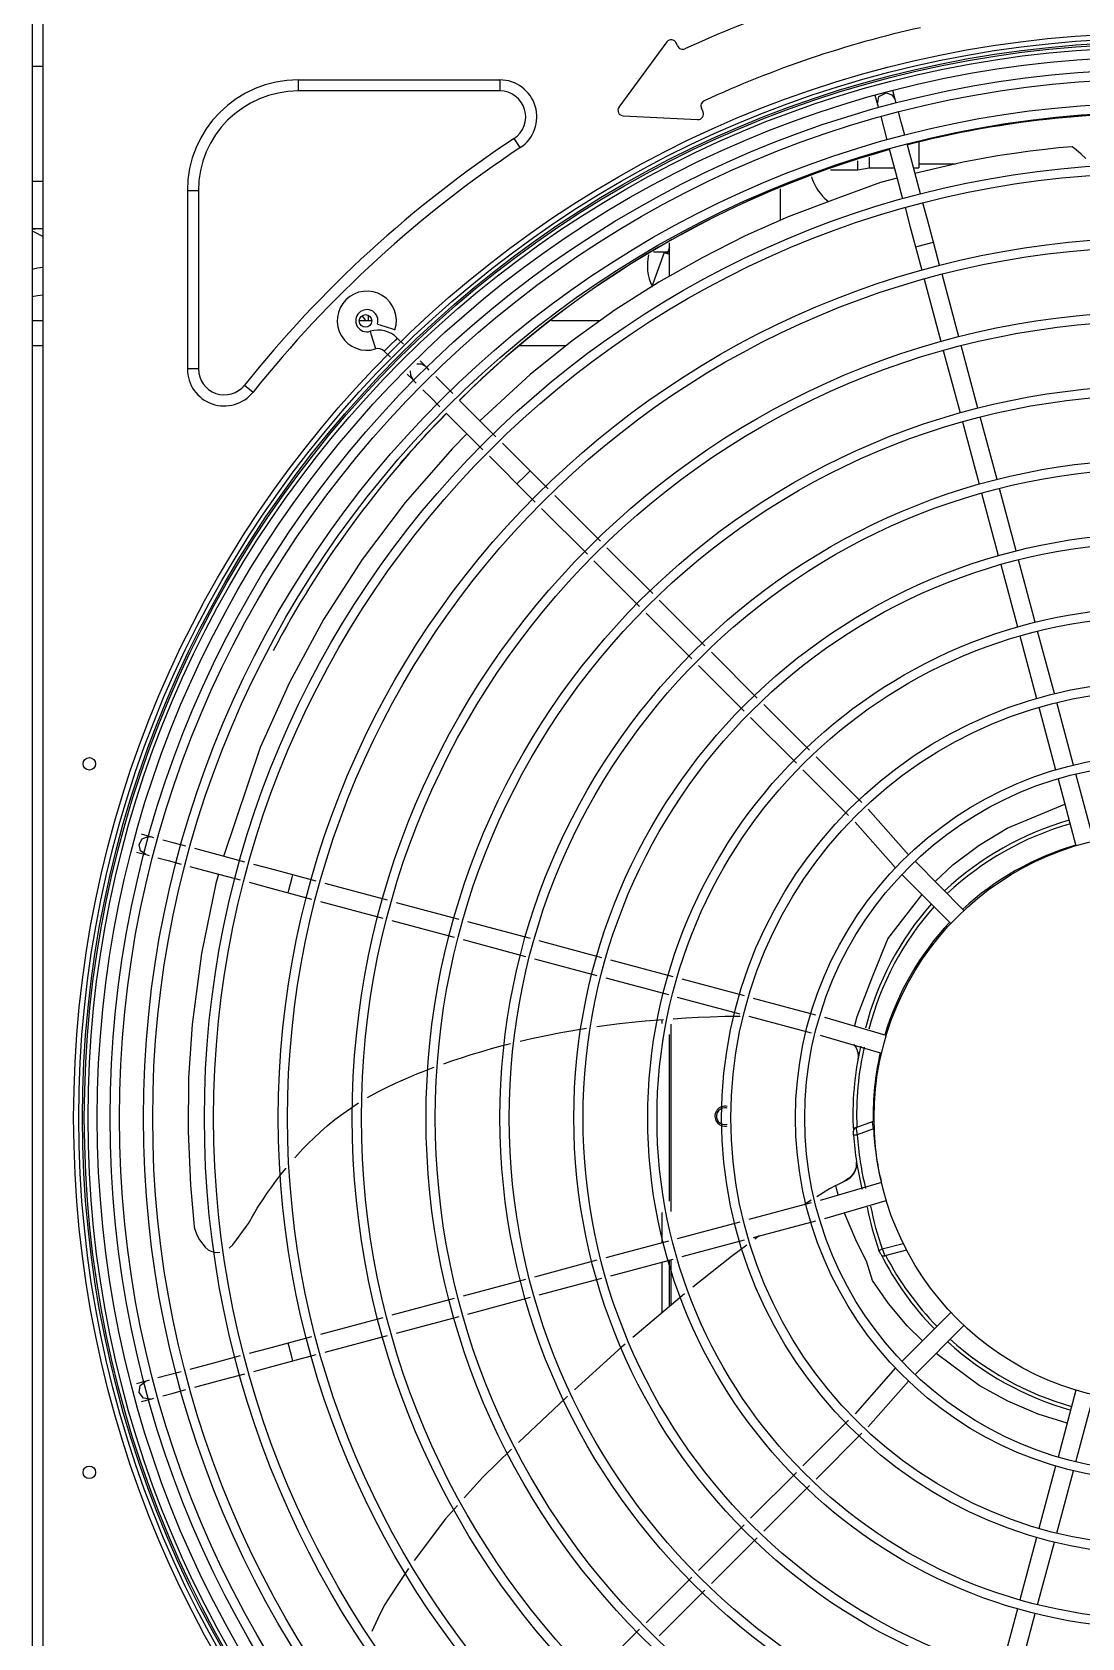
# Model space of a CAD drawing. Extents: x 594 to 813, y 174 to 240.
# Drawn here: x 735.379 to 738.23, y 198.542 to 202.902 of the extents above; entities that cross this region are included whole.
import ezdxf

# ---------------------------------------------------------------- set-up
doc = ezdxf.new("R2010")
doc.units = 0
doc.header["$MEASUREMENT"] = 0
doc.layers.add('AC.REF(S). PIPING', color=3, linetype='CONTINUOUS', lineweight=30)
doc.layers.add('LG-Product', color=3, linetype='CONTINUOUS')

# ---------------------------------------------------------------- blocks, each defined once
blk = doc.blocks.new('UW1-1')
at = {"layer": 'LG-Product', "color": 3, "linetype": 'Continuous'}
for p, q in [((1750.02, 4414.18), (1750.02, 3755.12)), ((1753.03, 3755.12), (1753.03, 4414.18)), ((1922.32, 4376.83), (1909.36, 4359.13)), ((1925.26, 4375.75), (1924.92, 4376.54)), ((1750.03, 4370.24), (1753.03, 4370.24)), ((1822.25, 4366.52), (1877.02, 4366.52)), ((1822.25, 4366.52), (1822.25, 4363.52)), ((1877.02, 4366.52), (1877.02, 4363.52)), ((1877.02, 4363.52), (1822.25, 4363.52)), ((1978.85, 4362.36), (1979.52, 4359.86)), ((1979.52, 4359.86), (1979.95, 4362.04)), ((1979.52, 4359.86), (1979.61, 4359.53)), ((1979.95, 4362.04), (1981.94, 4363.02)), ((1981.94, 4363.02), (1983.47, 4362.5)), ((1983.47, 4362.5), (1984.36, 4361.16)), ((1984.36, 4361.16), (1983.69, 4363.66)), ((1984.45, 4360.83), (1984.36, 4361.16)), ((1984.6, 4360.27), (1984.45, 4360.83)), ((1910.5, 4356.73), (1930.72, 4355.73)), ((1932.17, 4357.84), (1931.73, 4358.86)), ((1979.61, 4359.53), (1979.76, 4358.97)), ((1980.41, 4356.55), (1981.15, 4353.77)), ((1986, 4355.06), (1985.25, 4357.85)), ((1981.15, 4353.77), (1982.1, 4350.25)), ((1986.94, 4351.55), (1986, 4355.06)), ((1882.56, 4348.13), (1880.9, 4350.64)), ((1982.74, 4347.83), (1984.45, 4341.48)), ((1989.29, 4342.77), (1987.59, 4349.12)), ((1990.79, 4349.67), (1990.79, 4345.94)), ((2020.96, 4347.17), (2016.63, 4346.57)), ((2025.03, 4347.66), (2020.96, 4347.17)), ((2028.73, 4348.05), (2025.03, 4347.66)), ((2032.44, 4348.39), (2028.73, 4348.05)), ((2033.52, 4347.5), (2032.44, 4348.39)), ((2034.85, 4346.35), (2033.52, 4347.5)), ((1974.24, 4342.75), (1974.24, 4344.59)), ((1974.24, 4342.11), (1974.24, 4342.75)), ((1974.24, 4342.11), (1977.25, 4342.61)), ((1977.25, 4345.53), (1977.25, 4343.37)), ((1977.25, 4343.37), (1977.25, 4342.61)), ((1977.25, 4342.61), (1984.14, 4342.61)), ((1991.22, 4335.56), (1989.29, 4342.77)), ((1989.33, 4342.61), (1990.79, 4342.61)), ((2002.79, 4344.18), (1989.72, 4341.15)), ((1990.79, 4345.94), (1990.79, 4343.48)), ((1990.79, 4343.48), (1990.79, 4342.61)), ((1990.8, 4343.72), (2000.69, 4343.72)), ((2012.12, 4345.88), (2002.79, 4344.18)), ((2016.63, 4346.57), (2012.12, 4345.88)), ((2036.09, 4345.22), (2034.85, 4346.35)), ((1753.03, 4338.95), (1750.02, 4338.95)), ((1961.61, 4340.19), (1961.71, 4339.86)), ((1961.71, 4339.86), (1962.07, 4338.9)), ((1962.07, 4338.9), (1962.49, 4338)), ((1962.49, 4338), (1962.97, 4337.15)), ((1966.81, 4342.11), (1974.24, 4342.11)), ((1980.4, 4338.67), (1968.8, 4334.45)), ((1984.88, 4339.86), (1980.4, 4338.67)), ((1984.45, 4341.48), (1986.38, 4334.26)), ((1792.16, 4336.43), (1792.16, 4288.03)), ((1795.17, 4336.43), (1792.16, 4336.43)), ((1795.17, 4336.43), (1795.17, 4288.03)), ((1953.16, 4336.92), (1953.16, 4332.83)), ((1968.8, 4334.45), (1955.3, 4329.3)), ((1962.97, 4337.15), (1963.48, 4336.38)), ((1963.48, 4336.38), (1964.04, 4335.65)), ((1964.04, 4335.65), (1964.62, 4334.98)), ((1964.62, 4334.98), (1965.24, 4334.35)), ((1965.24, 4334.35), (1965.87, 4333.79)), ((1965.87, 4333.79), (1966.27, 4333.46)), ((1955.3, 4329.3), (1943.64, 4324.14)), ((1953.16, 4332.83), (1953.16, 4328.44)), ((1987.03, 4331.84), (1988.44, 4326.57)), ((1993.28, 4327.87), (1991.87, 4333.14)), ((1750.01, 4325.99), (1750.89, 4326.12)), ((1750.02, 4326.21), (1753.03, 4326.21)), ((1750.7, 4325.14), (1750.04, 4325.44)), ((1753.06, 4323.94), (1750.7, 4325.14)), ((1750.89, 4326.12), (1751.71, 4326.19)), ((1751.71, 4326.19), (1752.54, 4326.21)), ((1988.44, 4326.57), (1989.88, 4321.2)), ((1994.72, 4322.5), (1993.28, 4327.87)), ((1923.07, 4321.07), (1922.43, 4319.33)), ((1923.07, 4317.89), (1923.07, 4322.31)), ((1943.64, 4324.14), (1931.91, 4318.25)), ((1989.88, 4321.2), (1990.59, 4321.39)), ((1989.88, 4321.2), (1991.57, 4314.88)), ((1990.59, 4321.39), (1992.3, 4321.85)), ((1992.3, 4321.85), (1994.01, 4322.31)), ((1994.01, 4322.31), (1994.72, 4322.5)), ((1996.42, 4316.18), (1994.72, 4322.5)), ((1921.6, 4319.63), (1918.17, 4310.2)), ((1918.77, 4319.84), (1922.62, 4319.84)), ((1931.91, 4318.25), (1920.14, 4311.58)), ((1921.98, 4319.49), (1921.6, 4319.63)), ((1923.07, 4319.09), (1921.98, 4319.49)), ((1923.07, 4313.3), (1923.07, 4317.89)), ((1751.51, 4315.4), (1750.02, 4315.07)), ((1753.03, 4315.58), (1751.51, 4315.4)), ((1992.22, 4312.46), (1996.77, 4295.5)), ((2001.61, 4296.8), (1997.07, 4313.75)), ((1750.02, 4307.72), (1751.51, 4308.02)), ((1751.51, 4308.02), (1753.03, 4308.19)), ((1920.14, 4311.58), (1908.34, 4304.05)), ((1908.34, 4304.05), (1896.64, 4295.66)), ((1753.04, 4301.13), (1750.02, 4301.13)), ((1842.25, 4301.13), (1838.84, 4301.13)), ((1839.57, 4302.5), (1840.08, 4301.83)), ((1840.08, 4301.83), (1840.55, 4301.13)), ((1841.32, 4302.5), (1841.32, 4302.61)), ((1841.32, 4302.61), (1841.32, 4302.5)), ((1841.32, 4302.39), (1841.32, 4302.5)), ((1841.32, 4302.5), (1841.32, 4302.39)), ((1841.32, 4301.13), (1841.32, 4302.39)), ((1843.76, 4300.21), (1844.46, 4299.98)), ((1844.46, 4299.98), (1846.15, 4299.44)), ((1846.15, 4299.44), (1847.83, 4298.89)), ((1847.83, 4298.89), (1848.53, 4298.66)), ((1904.28, 4301.13), (1890.99, 4301.13)), ((1841.78, 4298.26), (1842, 4297.56)), ((1842, 4297.56), (1842.51, 4295.86)), ((1842.51, 4295.86), (1843.03, 4294.17)), ((1847.39, 4294.65), (1846.14, 4293.4)), ((1848.64, 4295.9), (1847.39, 4294.65)), ((1849.16, 4296.42), (1848.64, 4295.9)), ((1850.84, 4294.74), (1849.16, 4296.42)), ((1896.64, 4295.66), (1885.26, 4286.52)), ((2006.8, 4277.42), (2002.26, 4294.38)), ((1753.05, 4294.31), (1750.02, 4294.31)), ((1843.03, 4294.17), (1843.25, 4293.47)), ((1846.14, 4293.4), (1845.62, 4292.88)), ((1845.62, 4292.88), (1847.3, 4291.2)), ((1856.9, 4288.69), (1855.38, 4290.21)), ((1894.96, 4294.31), (1882.45, 4294.31)), ((1997.41, 4293.08), (2001.96, 4276.12)), ((1795.17, 4288.03), (1792.16, 4288.03)), ((1851.83, 4286.66), (1853.35, 4285.14)), ((1852.7, 4287.55), (1852.71, 4286.26)), ((1852.71, 4286.26), (1853.35, 4285.14)), ((1855.78, 4289.33), (1854.49, 4289.34)), ((1856.9, 4288.69), (1855.78, 4289.33)), ((1857.24, 4288.35), (1856.9, 4288.69)), ((1857.86, 4287.73), (1857.24, 4288.35)), ((1861.69, 4283.9), (1859.63, 4285.95)), ((1885.26, 4286.52), (1871.62, 4273.96)), ((1807.68, 4283.65), (1810.03, 4281.78)), ((1853.35, 4285.14), (1853.69, 4284.8)), ((1853.69, 4284.8), (1854.31, 4284.18)), ((1856.09, 4282.41), (1858.14, 4280.35)), ((1864.24, 4281.34), (1861.69, 4283.9)), ((1858.14, 4280.35), (1860.7, 4277.79)), ((1870.71, 4274.88), (1866.07, 4279.51)), ((1862.52, 4275.97), (1867.16, 4271.33)), ((1875.95, 4269.64), (1870.71, 4274.88)), ((2002.61, 4273.7), (2007.15, 4256.74)), ((2012, 4258.04), (2007.45, 4275)), ((1868.08, 4270.41), (1864.12, 4266.43)), ((1867.16, 4271.33), (1872.4, 4266.09)), ((1864.12, 4266.43), (1851.33, 4251.82)), ((1874.17, 4264.32), (1877.88, 4260.61)), ((1881.43, 4264.16), (1877.72, 4267.86)), ((1885.2, 4260.38), (1881.43, 4264.16)), ((1877.88, 4260.61), (1881.65, 4256.84)), ((1884.68, 4259.86), (1883.43, 4258.61)), ((1885.2, 4260.38), (1884.68, 4259.86)), ((1890.14, 4255.45), (1885.2, 4260.38)), ((1882.17, 4257.36), (1881.65, 4256.84)), ((1881.65, 4256.84), (1886.59, 4251.9)), ((1883.43, 4258.61), (1882.17, 4257.36)), ((2017.19, 4238.66), (2012.65, 4255.61)), ((1851.33, 4251.82), (1839.66, 4236.31)), ((1904.32, 4241.26), (1891.91, 4253.68)), ((2007.8, 4254.31), (2012.34, 4237.36)), ((1888.36, 4250.13), (1900.78, 4237.72)), ((1918.51, 4227.07), (1906.1, 4239.49)), ((1839.66, 4236.31), (1829.16, 4219.99)), ((1902.55, 4235.94), (1914.96, 4223.53)), ((2012.99, 4234.93), (2017.54, 4217.98)), ((2022.38, 4219.28), (2017.84, 4236.23)), ((1932.7, 4212.89), (1920.28, 4225.3)), ((1916.74, 4221.75), (1929.15, 4209.34)), ((1829.16, 4219.99), (1819.88, 4202.94)), ((2027.58, 4199.89), (2023.03, 4216.85)), ((2018.19, 4215.56), (2022.73, 4198.6)), ((1930.93, 4207.57), (1943.34, 4195.15)), ((1946.89, 4198.7), (1934.47, 4211.11)), ((1819.88, 4202.94), (1811.89, 4185.25)), ((1961.07, 4184.51), (1948.66, 4196.93)), ((2023.38, 4196.17), (2027.92, 4179.21)), ((2032.77, 4180.51), (2028.22, 4197.47)), ((1945.11, 4193.38), (1957.53, 4180.97)), ((1811.89, 4185.25), (1801.99, 4155.71)), ((1975.26, 4170.32), (1962.85, 4182.74)), ((1959.3, 4179.19), (1971.71, 4166.78)), ((2028.57, 4176.79), (2033.44, 4158.61)), ((2038.29, 4159.91), (2033.42, 4178.09)), ((1987.95, 4156.13), (1977.04, 4168.55)), ((2014.79, 4163.37), (2030.4, 4169.92)), ((1973.49, 4165), (1984.41, 4152.59)), ((1779.04, 4158.92), (1779.88, 4160.48)), ((1782.17, 4161.02), (1779.68, 4161.69)), ((1779.88, 4160.48), (1781.53, 4161.11)), ((1781.53, 4161.11), (1781.85, 4161.08)), ((1781.85, 4161.08), (1782.17, 4161.02)), ((1782.5, 4160.93), (1782.17, 4161.02)), ((1783.07, 4160.78), (1782.5, 4160.93)), ((1788.27, 4159.39), (1785.49, 4160.13)), ((1791.79, 4158.44), (1788.27, 4159.39)), ((2007.16, 4158.77), (2014.79, 4163.37)), ((1778.38, 4156.84), (1780.88, 4156.18)), ((1779.44, 4157.2), (1779.04, 4158.92)), ((1780.88, 4156.18), (1779.44, 4157.2)), ((1780.88, 4156.18), (1781.21, 4156.09)), ((1781.21, 4156.09), (1781.77, 4155.94)), ((1784.19, 4155.29), (1786.97, 4154.54)), ((1800.54, 4156.1), (1794.18, 4157.8)), ((1807.78, 4154.16), (1800.54, 4156.1)), ((1999.99, 4153.38), (2007.16, 4158.77)), ((1786.97, 4154.54), (1790.49, 4153.6)), ((1792.88, 4152.96), (1799.24, 4151.25)), ((1799.24, 4151.25), (1806.48, 4149.32)), ((1800.62, 4150.89), (1799.9, 4148.36)), ((1815.47, 4152.1), (1810.2, 4153.51)), ((1820.84, 4150.66), (1815.47, 4152.1)), ((1820.65, 4149.95), (1820.84, 4150.66)), ((1827.16, 4148.97), (1820.84, 4150.66)), ((1986.18, 4150.81), (1999.48, 4137.51)), ((2003.03, 4141.05), (1989.73, 4154.36)), ((1995.16, 4148.92), (1999.99, 4153.38)), ((1799.9, 4148.36), (1795.97, 4129.35)), ((1808.9, 4148.67), (1814.17, 4147.25)), ((1814.17, 4147.25), (1819.54, 4145.82)), ((1819.54, 4145.82), (1819.73, 4146.53)), ((1819.73, 4146.53), (1820.19, 4148.24)), ((1820.19, 4148.24), (1820.65, 4149.95)), ((1846.54, 4143.77), (1829.58, 4148.32)), ((1819.54, 4145.82), (1825.86, 4144.12)), ((1828.28, 4143.47), (1845.24, 4138.93)), ((1865.92, 4138.58), (1848.96, 4143.12)), ((1982.36, 4133.35), (1991.67, 4145.31)), ((1847.66, 4138.28), (1864.62, 4133.74)), ((1885.3, 4133.39), (1868.34, 4137.93)), ((1867.04, 4133.09), (1884, 4128.54)), ((1978.22, 4123.04), (1982.36, 4133.35)), ((1795.97, 4129.35), (1793.45, 4110.1)), ((1904.68, 4128.19), (1887.72, 4132.74)), ((1886.43, 4127.89), (1903.38, 4123.35)), ((1924.06, 4123), (1907.1, 4127.55)), ((1905.81, 4122.7), (1922.76, 4118.16)), ((1943.44, 4117.81), (1926.48, 4122.35)), ((1974.06, 4112.2), (1978.22, 4123.04)), ((1925.19, 4117.51), (1942.15, 4112.96)), ((1962.83, 4112.61), (1945.87, 4117.16)), ((1916.43, 4111.01), (1921.41, 4111.44)), ((1921.06, 4110.34), (1921.06, 4111.4)), ((1924.03, 4111.63), (1927.54, 4111.84)), ((1927.54, 4111.84), (1930.84, 4112.03)), ((1930.84, 4112.03), (1934.13, 4112.17)), ((1934.13, 4112.17), (1938.17, 4112.28)), ((1938.17, 4112.28), (1942.21, 4112.36)), ((1942.21, 4112.36), (1942.23, 4112.37)), ((1944.57, 4112.31), (1961.53, 4107.77)), ((1981.93, 4107.1), (1965.25, 4111.97)), ((1973.39, 4109.79), (1974.06, 4112.2)), ((1793.45, 4110.1), (1792.5, 4095.58)), ((1885.59, 4106.26), (1889.56, 4107.11)), ((1889.56, 4107.11), (1893.55, 4107.89)), ((1893.55, 4107.89), (1900.54, 4109.07)), ((1903.31, 4109.48), (1909.49, 4110.29)), ((1909.49, 4110.29), (1912.96, 4110.67)), ((1912.96, 4110.67), (1916.43, 4111.01)), ((1923.07, 4062.07), (1923.07, 4107.31)), ((1923.57, 4059.27), (1923.57, 4110.11)), ((1963.95, 4107.12), (1980.63, 4102.25)), ((1869.19, 4101.87), (1871.82, 4102.67)), ((1871.82, 4102.67), (1874.76, 4103.53)), ((1874.76, 4103.53), (1877.71, 4104.34)), ((1877.71, 4104.34), (1879.86, 4104.9)), ((1882.5, 4105.55), (1885.59, 4106.26)), ((1973.04, 4104.7), (1973.5, 4104.09)), ((1973.5, 4104.09), (1973.74, 4103.68)), ((1973.74, 4103.68), (1973.93, 4103.26)), ((1973.93, 4103.26), (1974.07, 4102.87)), ((1974.07, 4102.87), (1974.18, 4102.47)), ((1857.54, 4097.83), (1858.93, 4098.35)), ((1858.93, 4098.35), (1859.18, 4098.44)), ((1861.76, 4099.38), (1861.99, 4099.46)), ((1861.99, 4099.46), (1864.28, 4100.26)), ((1864.28, 4100.26), (1866.58, 4101.03)), ((1866.58, 4101.03), (1869.19, 4101.87)), ((1974.18, 4102.47), (1974.24, 4102.12)), ((1974.23, 4100.54), (1974.22, 4100.52)), ((1974.22, 4100.52), (1974.22, 4100.51)), ((1974.22, 4100.51), (1974.22, 4100.5)), ((1974.24, 4100.58), (1974.23, 4100.55)), ((1974.23, 4100.55), (1974.23, 4100.54)), ((1974.23, 4100.52), (1974.23, 4100.5)), ((1974.24, 4102.12), (1974.28, 4101.77)), ((1974.25, 4100.71), (1974.24, 4100.62)), ((1974.24, 4100.62), (1974.24, 4100.58)), ((1974.27, 4100.8), (1974.25, 4100.71)), ((1974.28, 4101.01), (1974.27, 4100.8)), ((1974.28, 4101.77), (1974.3, 4101.49)), ((1974.3, 4101.21), (1974.28, 4101.01)), ((1974.3, 4101.49), (1974.3, 4101.21)), ((1792.5, 4095.58), (1792.34, 4081.02)), ((1846.26, 4092.96), (1848.71, 4094.12)), ((1848.71, 4094.12), (1850.75, 4095.04)), ((1850.75, 4095.04), (1852.82, 4095.93)), ((1852.82, 4095.93), (1854.48, 4096.62)), ((1854.48, 4096.62), (1856.15, 4097.29)), ((1856.15, 4097.29), (1857.54, 4097.83)), ((1841.07, 4090.22), (1843.84, 4091.74)), ((1843.84, 4091.74), (1846.26, 4092.96)), ((1832.25, 4084.25), (1834.45, 4085.93)), ((1834.45, 4085.93), (1838.66, 4088.78)), ((1792.34, 4081.02), (1792.99, 4066.46)), ((1826.5, 4079.22), (1828.29, 4080.89)), ((1828.29, 4080.89), (1830.13, 4082.5)), ((1830.13, 4082.5), (1832.25, 4084.25)), ((1972.98, 4081.08), (1972.98, 4081.09)), ((1972.99, 4080.95), (1972.98, 4081.08)), ((1973, 4080.72), (1972.99, 4080.95)), ((1973.73, 4082.12), (1978.18, 4083.71)), ((1973.73, 4082.12), (1973.74, 4082.01)), ((1973.74, 4082.01), (1973.79, 4081.68)), ((1973.79, 4081.68), (1973.87, 4081.19)), ((1973.87, 4081.19), (1973.97, 4080.57)), ((1978.48, 4081.72), (1974.05, 4080.13)), ((1978.19, 4083.67), (1978.18, 4083.71)), ((1978.22, 4083.41), (1978.19, 4083.67)), ((1978.29, 4082.97), (1978.22, 4083.41)), ((1978.38, 4082.38), (1978.29, 4082.97)), ((1978.48, 4081.72), (1978.38, 4082.38)), ((1978.48, 4081.72), (1978.57, 4081.72)), ((1978.57, 4081.72), (1978.66, 4081.72)), ((1823.54, 4076.28), (1825, 4077.77)), ((1825, 4077.77), (1826.5, 4079.22)), ((1973.02, 4080.41), (1973, 4080.72)), ((1973.05, 4080.06), (1973.02, 4080.41)), ((1973.05, 4080.06), (1973.34, 4080.08)), ((1973.34, 4080.08), (1974.05, 4080.13)), ((1973.97, 4080.57), (1974.05, 4080.13)), ((1821.33, 4073.89), (1823.54, 4076.28)), ((1973.81, 4073.02), (1973.82, 4072.95)), ((1973.84, 4072.31), (1973.81, 4071.78)), ((1973.82, 4072.95), (1973.86, 4072.69)), ((1973.82, 4072.85), (1973.84, 4072.31)), ((1973.85, 4071.32), (1973.86, 4072.68)), ((1973.86, 4072.68), (1973.86, 4072.69)), ((1815.08, 4065.99), (1816.41, 4067.8)), ((1816.41, 4067.8), (1817.61, 4069.4)), ((1817.61, 4069.4), (1818.86, 4070.97)), ((1818.86, 4070.97), (1818.93, 4071.05)), ((1969.84, 4067.19), (1970.98, 4067.74)), ((1971.21, 4067.88), (1970.32, 4067.42)), ((1971.19, 4067.99), (1970.92, 4067.88)), ((1970.98, 4067.74), (1972.1, 4068.42)), ((1970.98, 4067.74), (1970.99, 4067.82)), ((1970.99, 4067.82), (1971.1, 4067.81)), ((1971.44, 4068.11), (1971.19, 4067.99)), ((1971.96, 4068.46), (1971.44, 4068.11)), ((1972.41, 4068.88), (1971.96, 4068.46)), ((1972.1, 4068.42), (1973.14, 4069.54)), ((1972.85, 4069.4), (1972.41, 4068.88)), ((1973.22, 4069.97), (1972.85, 4069.4)), ((1973.14, 4069.54), (1973.85, 4071.32)), ((1973.46, 4070.46), (1973.22, 4069.97)), ((1973.64, 4070.98), (1973.46, 4070.46)), ((1973.74, 4071.37), (1973.64, 4070.98)), ((1973.81, 4071.78), (1973.74, 4071.37)), ((1792.99, 4066.46), (1793.61, 4059.26)), ((1812.8, 4062.74), (1813.78, 4064.16)), ((1813.78, 4064.16), (1815.08, 4065.99)), ((1966.54, 4065.4), (1963.07, 4063.29)), ((1980.63, 4067.13), (1963.95, 4062.26)), ((1968.27, 4066.37), (1966.54, 4065.4)), ((1968.27, 4066.37), (1969.84, 4067.19)), ((1968.58, 4064.78), (1968.27, 4066.37)), ((1968.27, 4066.37), (1968.27, 4066.37)), ((1968.93, 4063.59), (1968.58, 4064.78)), ((1793.61, 4059.26), (1793.94, 4056.19)), ((1810.2, 4058.55), (1810.47, 4059.03)), ((1810.47, 4059.03), (1811.15, 4060.17)), ((1811.15, 4060.17), (1811.85, 4061.3)), ((1811.85, 4061.3), (1812.8, 4062.74)), ((1921.06, 4050.77), (1921.06, 4059.04)), ((1961.53, 4061.61), (1944.57, 4057.07)), ((1960.25, 4061.52), (1959.63, 4061.1)), ((1960.86, 4061.91), (1960.17, 4061.46)), ((1961.58, 4062.36), (1960.25, 4061.52)), ((1961.55, 4062.36), (1960.86, 4061.91)), ((1961.58, 4062.38), (1961.55, 4062.36)), ((1965.25, 4057.42), (1981.93, 4062.29)), ((1793.94, 4056.19), (1794.05, 4055.16)), ((1794.05, 4055.16), (1794.09, 4054.83)), ((1794.09, 4054.83), (1794.11, 4054.66)), ((1794.11, 4054.66), (1794.87, 4052.78)), ((1804.52, 4050.19), (1808.24, 4055.28)), ((1808.25, 4055.27), (1808.73, 4056.02)), ((1808.73, 4056.02), (1809.19, 4056.79)), ((1809.19, 4056.79), (1809.56, 4057.43)), ((1809.56, 4057.43), (1809.93, 4058.07)), ((1809.93, 4058.07), (1810.2, 4058.55)), ((1942.15, 4056.42), (1925.19, 4051.88)), ((1945.87, 4052.22), (1962.83, 4056.77)), ((1971.81, 4055.85), (1970.57, 4058.84)), ((1973.94, 4050.97), (1971.81, 4055.85)), ((1794.87, 4052.78), (1795.48, 4051.56)), ((1795.48, 4051.56), (1797, 4049.61)), ((1922.76, 4051.23), (1905.81, 4046.68)), ((1926.48, 4047.03), (1943.44, 4051.57)), ((1947.05, 4052.4), (1946.21, 4051.78)), ((1947.4, 4052.65), (1947.05, 4052.4)), ((1976.57, 4045.82), (1973.94, 4050.97)), ((1980.85, 4049.12), (1986.52, 4050.64)), ((1797, 4049.61), (1797.81, 4048.88)), ((1797.81, 4048.88), (1798.37, 4048.62)), ((1798.37, 4048.62), (1799.67, 4048.16)), ((1799.67, 4048.16), (1800.97, 4048.25)), ((1803.48, 4049.3), (1804.52, 4050.19)), ((1903.38, 4046.03), (1886.43, 4041.49)), ((1907.1, 4041.84), (1924.06, 4046.38)), ((1923.07, 4033.52), (1923.07, 4046.12)), ((1923.57, 4033.95), (1923.57, 4046.25)), ((1939.93, 4047.07), (1929.39, 4038.76)), ((1944.03, 4050.14), (1939.93, 4047.07)), ((1979.95, 4048.68), (1980.22, 4048.81)), ((1980.07, 4048.44), (1979.95, 4048.68)), ((1980.21, 4048.16), (1980.07, 4048.44)), ((1980.32, 4047.94), (1980.21, 4048.16)), ((1980.22, 4048.81), (1980.85, 4049.12)), ((1980.39, 4047.8), (1980.32, 4047.94)), ((1980.42, 4047.75), (1980.39, 4047.8)), ((1980.85, 4049.12), (1981.09, 4048.49)), ((1981.09, 4048.49), (1981.3, 4047.94)), ((1981.3, 4047.94), (1981.46, 4047.52)), ((1981.46, 4047.52), (1981.56, 4047.28)), ((1981.56, 4047.28), (1981.57, 4047.23)), ((1987.45, 4048.81), (1981.57, 4047.23)), ((1921.06, 4031.81), (1921.06, 4045.58)), ((1978.2, 4040.56), (1976.57, 4045.82)), ((1884, 4040.84), (1867.04, 4036.3)), ((1887.72, 4036.64), (1904.68, 4041.19)), ((1982.57, 4034.32), (1978.2, 4040.56)), ((1864.62, 4035.65), (1847.66, 4031.1)), ((1868.34, 4031.45), (1885.3, 4036)), ((1925.96, 4035.98), (1913.14, 4025.06)), ((1927.15, 4036.95), (1925.96, 4035.98)), ((1987.63, 4028.27), (1982.57, 4034.32)), ((1845.24, 4030.45), (1828.28, 4025.91)), ((1848.96, 4026.26), (1865.92, 4030.8)), ((1999.48, 4031.88), (1986.18, 4018.57)), ((1825.86, 4025.26), (1819.54, 4023.57)), ((1829.58, 4021.07), (1846.54, 4025.61)), ((1991.75, 4024.14), (1987.63, 4028.27)), ((1989.73, 4015.02), (2003.03, 4028.33)), ((1806.48, 4020.07), (1799.23, 4018.13)), ((1814.17, 4022.13), (1808.9, 4020.72)), ((1819.54, 4023.57), (1814.17, 4022.13)), ((1819.73, 4022.86), (1819.54, 4023.57)), ((1820.19, 4021.14), (1819.73, 4022.86)), ((1820.65, 4019.43), (1820.19, 4021.14)), ((1820.84, 4018.72), (1827.16, 4020.42)), ((1910.07, 4022.43), (1897.29, 4010.89)), ((1911.06, 4023.28), (1910.07, 4022.43)), ((2007.11, 4012.07), (1995.47, 4020.76)), ((1790.49, 4015.78), (1786.97, 4014.84)), ((1799.23, 4018.13), (1792.85, 4016.42)), ((1810.2, 4015.87), (1815.47, 4017.28)), ((1815.47, 4017.28), (1820.84, 4018.72)), ((1820.84, 4018.72), (1820.65, 4019.43)), ((1984.41, 4016.8), (1973.49, 4004.38)), ((1780.88, 4013.21), (1778.38, 4012.54)), ((1779.11, 4010.14), (1779.36, 4012.04)), ((1779.36, 4012.04), (1780.88, 4013.21)), ((1781.21, 4013.3), (1780.88, 4013.21)), ((1781.77, 4013.45), (1781.21, 4013.3)), ((1786.97, 4014.84), (1784.19, 4014.1)), ((1794.15, 4011.57), (1800.53, 4013.28)), ((1800.53, 4013.28), (1807.78, 4015.22)), ((1977.04, 4000.83), (1987.95, 4013.25)), ((2014.91, 4007.76), (2007.11, 4012.07)), ((1780.28, 4008.61), (1779.11, 4010.14)), ((1779.68, 4007.69), (1782.17, 4008.36)), ((1782.17, 4008.36), (1780.28, 4008.61)), ((1782.17, 4008.36), (1782.5, 4008.45)), ((1782.5, 4008.45), (1783.07, 4008.6)), ((1785.49, 4009.25), (1788.27, 4010)), ((1788.27, 4010), (1791.79, 4010.94)), ((1894.7, 4008.55), (1882.04, 3996.6)), ((1895.41, 4009.19), (1894.7, 4008.55)), ((2023.16, 4004.25), (2014.91, 4007.76)), ((2033.44, 4010.77), (2028.57, 3992.59)), ((2033.42, 3991.29), (2038.29, 4009.47)), ((1971.71, 4002.6), (1959.3, 3990.19)), ((2031.04, 4001.8), (2023.16, 4004.25)), ((1962.85, 3986.64), (1975.26, 3999.06)), ((1880.15, 3994.74), (1872.4, 3987.12)), ((2027.92, 3990.17), (2023.38, 3973.21)), ((1872.4, 3987.12), (1867.35, 3981.5)), ((1957.53, 3988.42), (1945.11, 3976)), ((1948.66, 3972.46), (1961.07, 3984.87)), ((2028.22, 3971.91), (2032.77, 3988.87)), ((1865.53, 3979.47), (1862.24, 3975.81)), ((1862.24, 3975.81), (1853.73, 3964.55)), ((1943.34, 3974.23), (1930.93, 3961.82)), ((1934.47, 3958.27), (1946.89, 3970.68)), ((2022.73, 3970.79), (2018.19, 3953.83)), ((2023.03, 3952.53), (2027.58, 3969.49)), ((1849.82, 3958.85), (1847.22, 3954.88)), ((1852.22, 3962.38), (1849.82, 3958.85)), ((1929.15, 3960.04), (1916.74, 3947.63)), ((1847.22, 3954.88), (1845.81, 3952.56)), ((1920.28, 3944.08), (1932.7, 3956.5)), ((1844.41, 3949.97), (1842.24, 3945.21)), ((1845.81, 3952.56), (1844.41, 3949.97)), ((2017.54, 3951.4), (2012.99, 3934.45)), ((2017.84, 3933.15), (2022.38, 3950.11)), ((1914.96, 3945.85), (1902.55, 3933.44))]:
    blk.add_line(p, q, dxfattribs=at)
for centre, radius in [((2055.85, 4084.69), 294.56), ((2055.85, 4084.69), 293.16), ((2055.85, 4084.69), 292.16), ((2055.85, 4084.69), 291.66), ((2055.85, 4084.69), 290.66), ((2055.85, 4084.69), 288.15), ((2055.85, 4084.69), 284.64), ((2055.85, 4084.69), 282.13), ((2055.85, 4084.69), 275.61), ((2055.85, 4084.69), 273.1), ((2055.85, 4084.69), 259.06), ((2055.85, 4084.69), 256.55), ((2055.85, 4084.69), 238.99), ((2055.85, 4084.69), 236.49), ((2055.85, 4084.69), 218.93), ((1840.53, 4301.09), 1.71), ((2055.85, 4084.69), 216.42), ((2055.85, 4084.69), 198.87), ((2055.85, 4084.69), 196.36), ((2055.85, 4084.69), 178.81), ((2055.85, 4084.69), 176.3), ((2055.85, 4084.69), 158.74), ((2055.85, 4084.69), 156.24), ((2055.85, 4084.69), 138.68), ((2055.85, 4084.69), 136.17), ((2055.85, 4084.69), 118.62), ((2055.85, 4084.69), 116.11), ((1765.55, 4180.83), 1.71), ((2055.85, 4084.69), 98.56), ((2055.85, 4084.69), 96.05), ((2055.85, 4084.69), 77.24), ((1765.55, 3988.46), 1.71)]:
    blk.add_circle(centre, radius, dxfattribs=at)
for centre, radius, start, end in [((2054.08, 4098.28), 304.37, 102.5261, 114.6247), ((1923.54, 4375.94), 1.5, 23.4816, 143.7993), ((2054.1, 4098.07), 289.54, 102.5472, 114.8364), ((1926.64, 4376.35), 1.5, 203.4816, 294.0761), ((1822.25, 4336.43), 30.09, 90, 180), ((1877.02, 4356.49), 10.03, 303.5041, 90), ((1822.25, 4336.43), 27.08, 90, 180), ((1877.02, 4356.49), 7.02, 303.5041, 90), ((1933.11, 4359.46), 1.5, 114.2644, 203.4816), ((1910.58, 4358.24), 1.5, 143.7993, 267.1692), ((1930.79, 4357.24), 1.5, 267.1692, 23.4816), ((2055.48, 4084.65), 272.8, 90, 104.4), ((2055.48, 4084.65), 272.85, 75.4594, 104.3944), ((2056.98, 4084.65), 318.99, 123.5041, 141.4017), ((2056.98, 4084.65), 315.98, 123.5041, 141.4017), ((2054.94, 4089.77), 267.77, 105.6259, 134.8642), ((2054.94, 4089.77), 267.72, 105.6316, 134.8699), ((1929.59, 4316.12), 12.54, 166.5956, 206.6963), ((1840.9, 4301.14), 8.03, 342.0357, 135), ((1840.9, 4301.14), 8.03, 135, 287.0196), ((1840.9, 4301.14), 3.01, 342.0357, 287.0196), ((1843.94, 4291.2), 7.38, 45, 107.0196), ((1843.94, 4291.2), 2.37, 45, 107.0196), ((1802.19, 4288.03), 10.03, 180, 321.4017), ((1802.19, 4288.03), 7.02, 180, 321.4017), ((2056.98, 4084.65), 272.8, 135.4669, 152.2912), ((2056.98, 4084.65), 272.85, 135.4613, 139.3875), ((2054.63, 4085.5), 83.26, 106.059, 133.0756), ((2054.63, 4085.5), 82.26, 106.0729, 133.051), ((2054.63, 4085.5), 76.24, 106.1567, 132.8982), ((2054.03, 4089.33), 80.23, 138.2181, 165.7966), ((2054.03, 4089.34), 79.22, 138.2606, 165.8103), ((2054.63, 4085.5), 76.24, 136.6661, 163.4654), ((2056.13, 4085.5), 83.26, 167.0467, 183.0348), ((2056.13, 4085.5), 82.26, 167.0723, 182.3196), ((2054.63, 4085.5), 76.24, 167.2362, 181.3206), ((1938.11, 4085.15), 2.71, 75.9937, 270), ((1938.11, 4085.15), 2.26, 90, 286.155), ((1938.11, 4085.15), 2.26, 73.4062, 90), ((1938.11, 4085.15), 2.71, 270, 283.5731), ((1973.99, 4081.15), 1, 105, 183.0348), ((1978.44, 4082.74), 1, 80.0116, 105), ((2054.63, 4085.5), 76.24, 182.8468, 193.6282), ((2056.13, 4085.5), 83.26, 183.7482, 194.0309), ((2056.13, 4085.5), 82.26, 183.7482, 194.019), ((2052.47, 4074.92), 77.12, 190.7868, 199.8986), ((2052.46, 4074.89), 76.11, 190.7096, 199.7945), ((2054.63, 4085.5), 83.26, 206.9652, 224.2637), ((1981.31, 4048.2), 1, 206.9652, 285), ((2054.63, 4085.5), 82.26, 207.6804, 224.2541), ((2054.63, 4085.5), 82.26, 227.7498, 254.2222), ((2054.63, 4085.5), 83.26, 227.7162, 254.2314)]:
    blk.add_arc(centre, radius, start, end, dxfattribs=at)
blk = doc.blocks.new('UW1+UW1_2')
at = {"layer": 'LG-Product'}
blk.add_blockref('UW1-1', (1162.18, 2470.68), dxfattribs=at)
blk = doc.blocks.new('A$C5B2C3915')
at = {"layer": 'LG-Product'}
blk.add_blockref('UW1+UW1_2', (-4815.985, -6647.45), dxfattribs=at)

msp = doc.modelspace()

# ---------------------------------------------------------------- block references
at = {"layer": 'AC.REF(S). PIPING', "linetype": 'Continuous', "xscale": 0.0099999999999909, "yscale": 0.0099999999999909, "zscale": 0.0099999999999909}
msp.add_blockref('A$C5B2C3915', (754.4172, 200.8743), dxfattribs=at)

doc.saveas('drawing.dxf')
